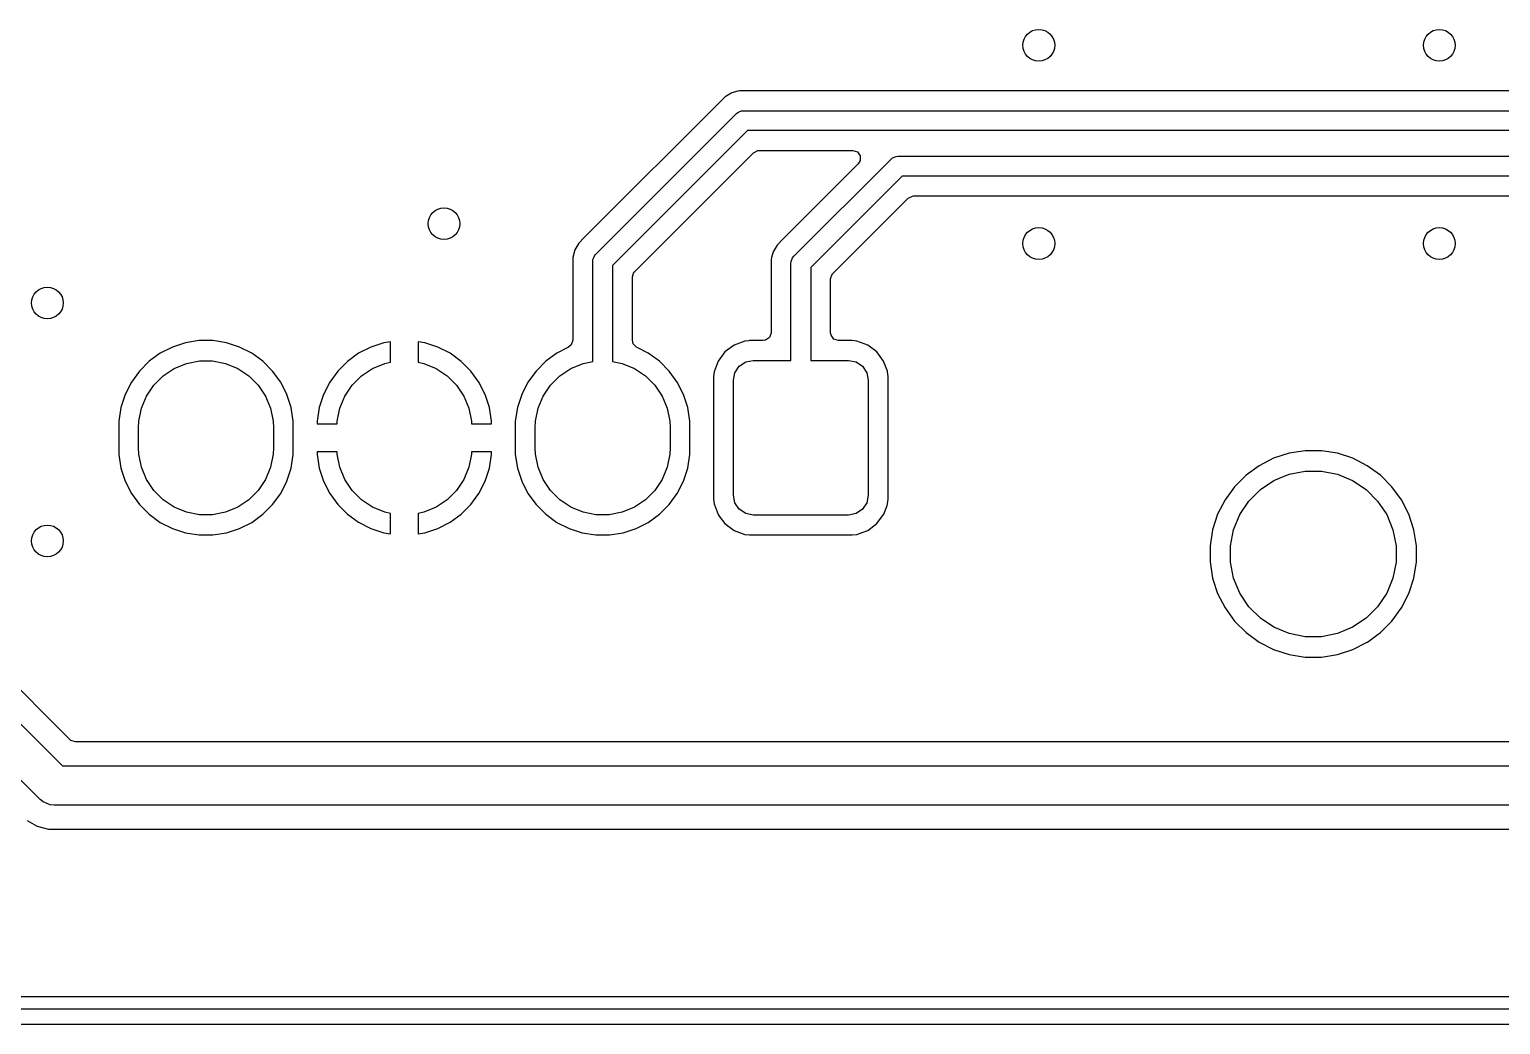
# Model space of a CAD drawing. Extents: x 0 to 130, y -140 to 0.
# Drawn here: x 12.27 to 30.82, y -140.1 to -127.55 of the extents above; entities that cross this region are included whole.
import ezdxf

# ---------------------------------------------------------------- set-up
doc = ezdxf.new("R2010")
doc.units = 0
doc.layers.add('BLACK', color=7, linetype='CONTINUOUS')

msp = doc.modelspace()

# ---------------------------------------------------------------- linework, layer by layer
at = {"layer": 'BLACK', "linetype": 'CONTINUOUS'}
for p, q in [((21.130058, -128.350091), (21.044436, -128.399525)), ((21.130062, -128.350089), (21.130058, -128.350091)), ((21.207299, -128.329393), (21.130062, -128.350089)), ((21.2073, -128.329394), (21.207299, -128.329393)), ((21.225564, -128.3245), (21.2073, -128.329394)), ((21.324436, -128.3245), (21.225564, -128.3245)), ((43.203455, -128.3245), (21.324436, -128.3245)), ((21.044437, -128.399526), (19.269438, -130.174525)), ((21.044436, -128.399525), (21.044437, -128.399526)), ((19.411612, -130.386612), (21.186612, -128.611612)), ((21.186612, -128.611612), (21.205548, -128.596071)), ((21.205548, -128.596071), (21.205554, -128.596066)), ((21.205554, -128.596066), (21.237415, -128.582868)), ((21.237415, -128.582868), (21.250613, -128.577402)), ((21.250613, -128.577402), (21.250614, -128.577402)), ((21.250614, -128.577402), (21.275, -128.575)), ((21.275, -128.575), (43.348224, -128.575)), ((21.326776, -128.825), (19.625, -130.526776)), ((43.4, -128.825), (21.326776, -128.825)), ((21.401541, -129.104496), (21.456058, -129.076719)), ((21.456058, -129.076719), (21.471545, -129.0755)), ((21.471545, -129.0755), (22.654455, -129.0755)), ((22.654455, -129.0755), (22.712646, -129.094407)), ((22.712646, -129.094407), (22.74861, -129.143907)), ((19.904496, -130.601541), (21.401541, -129.104496)), ((22.724459, -129.244504), (21.769438, -130.199525)), ((21.911612, -130.411612), (23.136612, -129.186611)), ((22.74861, -129.205093), (22.724459, -129.244504)), ((22.74861, -129.143907), (22.74861, -129.205093)), ((23.136612, -129.186611), (23.155554, -129.171066)), ((23.155554, -129.171066), (23.200614, -129.152402)), ((23.200614, -129.152402), (23.225, -129.15)), ((23.225, -129.15), (56.973224, -129.15)), ((23.276777, -129.4), (22.125, -130.551776)), ((57.025, -129.4), (23.276777, -129.4)), ((23.351541, -129.679496), (23.406058, -129.651719)), ((23.406058, -129.651719), (23.421545, -129.6505)), ((23.421545, -129.6505), (57.074436, -129.6505)), ((22.404496, -130.626541), (23.351541, -129.679496)), ((19.269437, -130.174524), (19.199524, -130.244438)), ((19.269438, -130.174525), (19.269437, -130.174524)), ((21.769437, -130.199524), (21.699524, -130.269438)), ((21.769438, -130.199525), (21.769437, -130.199524)), ((19.150091, -130.330057), (19.1245, -130.425566)), ((19.199524, -130.244438), (19.150091, -130.330057)), ((19.396071, -130.405548), (19.411612, -130.386612)), ((21.65009, -130.355062), (21.631199, -130.425566)), ((21.650091, -130.355057), (21.65009, -130.355062)), ((21.699524, -130.269438), (21.650091, -130.355057)), ((19.1245, -130.425566), (19.1245, -131.470539)), ((19.375, -130.475), (19.377402, -130.450614)), ((19.375, -131.737384), (19.375, -130.475)), ((19.377402, -130.450614), (19.377422, -130.450566)), ((19.377422, -130.450566), (19.387777, -130.425566)), ((19.387777, -130.425566), (19.396066, -130.405554)), ((19.396066, -130.405554), (19.396071, -130.405548)), ((19.625, -130.526776), (19.625, -131.737384)), ((21.631199, -130.425566), (21.6245, -130.450566)), ((21.6245, -130.450566), (21.6245, -131.3755)), ((21.875, -130.5), (21.877402, -130.475614)), ((21.875, -131.725), (21.875, -130.5)), ((21.877402, -130.475614), (21.896066, -130.430554)), ((21.896066, -130.430554), (21.896071, -130.430548)), ((21.896071, -130.430548), (21.911612, -130.411612)), ((22.125, -130.551776), (22.125, -131.725)), ((19.8755, -130.671545), (19.894407, -130.613354)), ((19.8755, -131.470539), (19.8755, -130.671545)), ((19.894407, -130.613354), (19.904496, -130.601541)), ((22.3755, -130.696545), (22.394407, -130.638354)), ((22.3755, -131.3755), (22.3755, -130.696545)), ((22.394407, -130.638354), (22.404496, -130.626541)), ((14.242293, -131.501598), (14.077561, -131.555123)), ((14.242297, -131.501597), (14.242293, -131.501598)), ((14.413386, -131.4745), (14.242297, -131.501597)), ((14.413389, -131.4745), (14.413386, -131.4745)), ((14.586611, -131.4745), (14.413389, -131.4745)), ((14.586614, -131.4745), (14.586611, -131.4745)), ((14.757702, -131.501597), (14.586614, -131.4745)), ((14.757706, -131.501598), (14.757702, -131.501597)), ((14.922438, -131.555123), (14.757706, -131.501598)), ((16.742412, -131.502086), (16.577751, -131.555588)), ((16.824999, -131.489005), (16.742412, -131.502086)), ((16.825, -131.489005), (16.824999, -131.489005)), ((16.825, -131.74733), (16.825, -131.489005)), ((17.257587, -131.502086), (17.175, -131.489005)), ((17.175, -131.489005), (17.175, -131.74733)), ((17.422248, -131.555588), (17.257587, -131.502086)), ((19.1245, -131.470539), (19.105593, -131.52873)), ((19.88629, -131.515484), (19.8755, -131.470539)), ((21.292514, -131.480909), (21.15767, -131.531202)), ((21.292519, -131.480908), (21.292514, -131.480909)), ((21.344949, -131.475272), (21.292519, -131.480908)), ((21.352128, -131.474501), (21.344949, -131.475272)), ((21.352129, -131.4745), (21.352128, -131.474501)), ((21.352131, -131.4745), (21.352129, -131.4745)), ((21.525501, -131.4745), (21.352131, -131.4745)), ((21.556093, -131.469655), (21.525501, -131.4745)), ((21.605593, -131.433691), (21.556093, -131.469655)), ((21.6245, -131.3755), (21.605593, -131.433691)), ((22.380345, -131.406093), (22.3755, -131.3755)), ((22.416309, -131.455593), (22.380345, -131.406093)), ((22.4745, -131.4745), (22.416309, -131.455593)), ((22.64787, -131.4745), (22.4745, -131.4745)), ((22.647873, -131.4745), (22.64787, -131.4745)), ((22.676249, -131.47755), (22.647873, -131.4745)), ((22.707477, -131.480908), (22.676249, -131.47755)), ((22.707481, -131.480908), (22.707477, -131.480908)), ((22.707483, -131.480909), (22.707481, -131.480908)), ((22.707488, -131.48091), (22.707483, -131.480909)), ((22.842329, -131.531202), (22.707488, -131.48091)), ((13.923214, -131.633766), (13.783073, -131.735585)), ((14.077558, -131.555125), (13.923214, -131.633766)), ((14.077561, -131.555123), (14.077558, -131.555125)), ((14.922441, -131.555125), (14.922438, -131.555123)), ((15.076785, -131.633766), (14.922441, -131.555125)), ((15.076787, -131.633767), (15.076785, -131.633766)), ((15.076788, -131.633768), (15.076787, -131.633767)), ((15.216928, -131.735586), (15.076788, -131.633768)), ((16.423471, -131.634197), (16.283403, -131.735962)), ((16.423475, -131.634195), (16.423471, -131.634197)), ((16.577751, -131.555588), (16.423475, -131.634195)), ((17.576524, -131.634195), (17.422248, -131.555588)), ((17.576528, -131.634197), (17.576524, -131.634195)), ((17.716596, -131.735962), (17.576528, -131.634197)), ((18.923214, -131.633766), (18.783073, -131.735585)), ((19.070445, -131.558749), (18.923214, -131.633766)), ((19.105593, -131.52873), (19.070445, -131.558749)), ((19.929555, -131.558749), (19.88629, -131.515484)), ((20.076785, -131.633766), (19.929555, -131.558749)), ((20.076787, -131.633767), (20.076785, -131.633766)), ((20.076788, -131.633768), (20.076787, -131.633767)), ((20.216928, -131.735586), (20.076788, -131.633768)), ((21.04245, -131.617458), (20.956202, -131.73267)), ((21.042458, -131.61745), (21.04245, -131.617458)), ((21.15767, -131.531202), (21.042458, -131.61745)), ((22.957541, -131.61745), (22.842329, -131.531202)), ((22.957546, -131.617454), (22.957541, -131.61745)), ((22.957548, -131.617457), (22.957546, -131.617454)), ((22.957549, -131.617458), (22.957548, -131.617457)), ((23.043797, -131.73267), (22.957549, -131.617458)), ((13.660585, -131.858073), (13.558766, -131.998214)), ((13.783073, -131.735585), (13.660585, -131.858073)), ((13.960766, -131.917941), (14.099313, -131.825367)), ((14.099313, -131.825367), (14.253258, -131.761601)), ((14.253258, -131.761601), (14.416685, -131.729093)), ((14.416685, -131.729093), (14.583315, -131.729093)), ((14.583315, -131.729093), (14.746742, -131.761601)), ((14.746742, -131.761601), (14.900687, -131.825367)), ((14.900687, -131.825367), (15.039234, -131.917941)), ((15.339414, -131.858072), (15.216928, -131.735586)), ((15.441232, -131.998212), (15.339414, -131.858072)), ((16.160962, -131.858403), (16.059197, -131.998471)), ((16.283403, -131.735962), (16.160962, -131.858403)), ((16.460766, -131.917941), (16.599313, -131.825367)), ((16.599313, -131.825367), (16.753258, -131.761601)), ((16.753258, -131.761601), (16.825, -131.74733)), ((17.175, -131.74733), (17.246742, -131.761601)), ((17.246742, -131.761601), (17.400687, -131.825367)), ((17.400687, -131.825367), (17.539234, -131.917941)), ((17.839037, -131.858403), (17.716596, -131.735962)), ((17.940802, -131.998471), (17.839037, -131.858403)), ((18.660585, -131.858073), (18.558766, -131.998214)), ((18.783073, -131.735585), (18.660585, -131.858073)), ((18.960766, -131.917941), (19.099313, -131.825367)), ((19.099313, -131.825367), (19.253258, -131.761601)), ((19.253258, -131.761601), (19.375, -131.737384)), ((19.625, -131.737384), (19.746742, -131.761601)), ((19.746742, -131.761601), (19.900687, -131.825367)), ((19.900687, -131.825367), (20.039234, -131.917941)), ((20.339414, -131.858072), (20.216928, -131.735586)), ((20.441232, -131.998212), (20.339414, -131.858072)), ((20.905908, -131.867522), (20.8995, -131.927129)), ((20.90591, -131.867511), (20.905908, -131.867522)), ((20.956202, -131.73267), (20.90591, -131.867511)), ((21.15, -131.975), (21.16903, -131.879329)), ((21.16903, -131.879329), (21.223223, -131.798223)), ((21.223223, -131.798223), (21.304329, -131.74403)), ((21.304329, -131.74403), (21.4, -131.725)), ((21.4, -131.725), (21.875, -131.725)), ((22.125, -131.725), (22.6, -131.725)), ((22.6, -131.725), (22.695671, -131.74403)), ((22.695671, -131.74403), (22.776777, -131.798223)), ((22.776777, -131.798223), (22.83097, -131.879329)), ((22.83097, -131.879329), (22.85, -131.975)), ((23.090568, -131.858072), (23.043797, -131.73267)), ((23.094091, -131.867517), (23.090568, -131.858072)), ((23.100499, -131.927128), (23.094091, -131.867517)), ((13.558766, -131.998214), (13.480125, -132.152558)), ((13.750367, -132.174313), (13.842941, -132.035766)), ((13.842941, -132.035766), (13.960766, -131.917941)), ((15.039234, -131.917941), (15.157059, -132.035766)), ((15.157059, -132.035766), (15.249633, -132.174313)), ((15.519873, -132.152555), (15.441232, -131.998212)), ((16.059195, -131.998475), (15.980588, -132.152751)), ((16.059197, -131.998471), (16.059195, -131.998475)), ((16.250367, -132.174313), (16.342941, -132.035766)), ((16.342941, -132.035766), (16.460766, -131.917941)), ((17.539234, -131.917941), (17.657059, -132.035766)), ((17.657059, -132.035766), (17.749633, -132.174313)), ((17.940804, -131.998475), (17.940802, -131.998471)), ((18.019411, -132.152751), (17.940804, -131.998475)), ((18.558766, -131.998214), (18.480125, -132.152558)), ((18.750367, -132.174313), (18.842941, -132.035766)), ((18.842941, -132.035766), (18.960766, -131.917941)), ((20.039234, -131.917941), (20.157059, -132.035766)), ((20.157059, -132.035766), (20.249633, -132.174313)), ((20.519873, -132.152555), (20.441232, -131.998212)), ((20.8995, -131.927129), (20.8995, -133.472866)), ((21.15, -133.425), (21.15, -131.975)), ((22.85, -131.975), (22.85, -133.425)), ((23.1005, -133.472873), (23.100499, -131.927128)), ((13.480123, -132.152561), (13.426598, -132.317293)), ((13.480125, -132.152558), (13.480123, -132.152561)), ((13.686601, -132.328258), (13.750367, -132.174313)), ((15.249633, -132.174313), (15.313399, -132.328258)), ((15.519873, -132.152557), (15.519873, -132.152555)), ((15.519874, -132.152558), (15.519873, -132.152557)), ((15.519876, -132.152561), (15.519874, -132.152558)), ((15.573401, -132.317293), (15.519876, -132.152561)), ((15.980588, -132.152751), (15.927084, -132.31742)), ((16.186601, -132.328258), (16.250367, -132.174313)), ((17.749633, -132.174313), (17.813399, -132.328258)), ((18.072915, -132.31742), (18.019411, -132.152751)), ((18.480123, -132.152561), (18.426598, -132.317293)), ((18.480125, -132.152558), (18.480123, -132.152561)), ((18.686601, -132.328258), (18.750367, -132.174313)), ((20.249633, -132.174313), (20.313399, -132.328258)), ((20.519873, -132.152557), (20.519873, -132.152555)), ((20.519874, -132.152558), (20.519873, -132.152557)), ((20.519876, -132.152561), (20.519874, -132.152558)), ((20.573401, -132.317293), (20.519876, -132.152561)), ((13.426597, -132.317297), (13.3995, -132.488385)), ((13.426598, -132.317293), (13.426597, -132.317297)), ((13.654093, -132.491685), (13.686601, -132.328258)), ((15.313399, -132.328258), (15.345907, -132.491685)), ((15.573402, -132.317297), (15.573401, -132.317293)), ((15.6005, -132.488385), (15.573402, -132.317297)), ((15.927084, -132.31742), (15.9, -132.488424)), ((16.154093, -132.491685), (16.186601, -132.328258)), ((17.813399, -132.328258), (17.845907, -132.491685)), ((18.1, -132.488424), (18.072915, -132.31742)), ((18.426597, -132.317297), (18.3995, -132.488385)), ((18.426598, -132.317293), (18.426597, -132.317297)), ((18.654093, -132.491685), (18.686601, -132.328258)), ((20.313399, -132.328258), (20.345907, -132.491685)), ((20.573402, -132.317297), (20.573401, -132.317293)), ((20.6005, -132.488385), (20.573402, -132.317297)), ((13.3995, -132.488385), (13.3995, -132.911614)), ((13.65, -132.575), (13.654093, -132.491685)), ((13.65, -132.825), (13.65, -132.575)), ((15.345907, -132.491685), (15.35, -132.575)), ((15.35, -132.575), (15.35, -132.825)), ((15.6005, -132.488424), (15.6005, -132.488385)), ((15.6005, -132.911614), (15.6005, -132.488424)), ((15.9, -132.488424), (15.9, -132.524999)), ((15.9, -132.524999), (15.900001, -132.525)), ((15.900001, -132.525), (16.152456, -132.525)), ((16.152456, -132.525), (16.154093, -132.491685)), ((17.845907, -132.491685), (17.847544, -132.525)), ((17.847544, -132.525), (18.099999, -132.525)), ((18.099999, -132.525), (18.1, -132.524999)), ((18.1, -132.524999), (18.1, -132.488424)), ((18.3995, -132.488385), (18.3995, -132.911614)), ((18.65, -132.575), (18.654093, -132.491685)), ((18.65, -132.825), (18.65, -132.575)), ((20.345907, -132.491685), (20.35, -132.575)), ((20.35, -132.575), (20.35, -132.825)), ((20.6005, -132.911614), (20.6005, -132.488385)), ((13.3995, -132.911614), (13.426597, -133.082702)), ((13.654093, -132.908315), (13.65, -132.825)), ((13.686601, -133.071742), (13.654093, -132.908315)), ((15.345907, -132.908315), (15.313399, -133.071742)), ((15.35, -132.825), (15.345907, -132.908315)), ((15.573402, -133.082702), (15.6005, -132.911614)), ((15.900001, -132.875), (15.9, -132.875001)), ((15.9, -132.875001), (15.9, -132.911575)), ((15.9, -132.911575), (15.927084, -133.082579)), ((16.152456, -132.875), (15.900001, -132.875)), ((16.154093, -132.908315), (16.152456, -132.875)), ((16.186601, -133.071742), (16.154093, -132.908315)), ((17.845907, -132.908315), (17.813399, -133.071742)), ((17.847544, -132.875), (17.845907, -132.908315)), ((18.099999, -132.875), (17.847544, -132.875)), ((18.072915, -133.082579), (18.1, -132.911575)), ((18.1, -132.875001), (18.099999, -132.875)), ((18.1, -132.911575), (18.1, -132.875001)), ((18.3995, -132.911614), (18.426597, -133.082702)), ((18.654093, -132.908315), (18.65, -132.825)), ((18.686601, -133.071742), (18.654093, -132.908315)), ((20.345907, -132.908315), (20.313399, -133.071742)), ((20.35, -132.825), (20.345907, -132.908315)), ((20.573402, -133.082702), (20.6005, -132.911614)), ((27.96078, -132.95878), (27.77839, -133.051712)), ((28.15547, -132.895521), (27.96078, -132.95878)), ((28.357645, -132.8635), (28.15547, -132.895521)), ((28.357648, -132.8635), (28.357645, -132.8635)), ((28.562352, -132.8635), (28.357648, -132.8635)), ((28.562355, -132.8635), (28.562352, -132.8635)), ((28.764529, -132.895521), (28.562355, -132.8635)), ((28.959219, -132.95878), (28.764529, -132.895521)), ((29.141609, -133.051712), (28.959219, -132.95878)), ((13.426597, -133.082702), (13.426598, -133.082706)), ((13.426598, -133.082706), (13.480123, -133.247438)), ((13.750367, -133.225687), (13.686601, -133.071742)), ((15.313399, -133.071742), (15.249633, -133.225687)), ((15.519876, -133.247438), (15.573401, -133.082706)), ((15.573401, -133.082706), (15.573402, -133.082702)), ((15.927084, -133.082579), (15.980588, -133.247248)), ((16.250367, -133.225687), (16.186601, -133.071742)), ((17.813399, -133.071742), (17.749633, -133.225687)), ((18.019411, -133.247248), (18.072915, -133.082579)), ((18.426597, -133.082702), (18.426598, -133.082706)), ((18.426598, -133.082706), (18.480123, -133.247438)), ((18.750367, -133.225687), (18.686601, -133.071742)), ((20.313399, -133.071742), (20.249633, -133.225687)), ((20.519876, -133.247438), (20.573401, -133.082706)), ((20.573401, -133.082706), (20.573402, -133.082702)), ((27.612786, -133.172029), (27.468029, -133.316786)), ((27.778386, -133.051714), (27.612786, -133.172029)), ((27.77839, -133.051712), (27.778386, -133.051714)), ((27.965033, -133.237983), (28.155201, -133.159213)), ((28.155201, -133.159213), (28.357082, -133.119056)), ((28.357082, -133.119056), (28.562918, -133.119056)), ((28.562918, -133.119056), (28.764799, -133.159213)), ((28.764799, -133.159213), (28.954967, -133.237983)), ((29.141613, -133.051714), (29.141609, -133.051712)), ((29.307213, -133.172029), (29.141613, -133.051714)), ((29.307215, -133.172031), (29.307213, -133.172029)), ((29.307219, -133.172034), (29.307215, -133.172031)), ((29.451966, -133.316781), (29.307219, -133.172034)), ((13.480123, -133.247438), (13.480125, -133.247441)), ((13.480125, -133.247441), (13.558635, -133.401528)), ((13.842941, -133.364234), (13.750367, -133.225687)), ((15.249633, -133.225687), (15.157059, -133.364234)), ((15.441232, -133.401788), (15.519873, -133.247445)), ((15.519873, -133.247445), (15.519874, -133.24744)), ((15.519874, -133.24744), (15.519876, -133.247438)), ((15.980588, -133.247248), (16.059195, -133.401524)), ((16.342941, -133.364234), (16.250367, -133.225687)), ((17.749633, -133.225687), (17.657059, -133.364234)), ((17.940804, -133.401524), (18.019411, -133.247248)), ((18.480123, -133.247438), (18.480125, -133.247441)), ((18.480125, -133.247441), (18.558635, -133.401528)), ((18.842941, -133.364234), (18.750367, -133.225687)), ((20.249633, -133.225687), (20.157059, -133.364234)), ((20.441232, -133.401788), (20.519873, -133.247445)), ((20.519873, -133.247445), (20.519874, -133.24744)), ((20.519874, -133.24744), (20.519876, -133.247438)), ((27.468029, -133.316786), (27.347714, -133.482386)), ((27.648339, -133.497887), (27.793887, -133.352339)), ((27.793887, -133.352339), (27.965033, -133.237983)), ((28.954967, -133.237983), (29.126113, -133.352339)), ((29.126113, -133.352339), (29.271661, -133.497887)), ((29.451968, -133.316784), (29.451966, -133.316781)), ((29.45197, -133.316786), (29.451968, -133.316784)), ((29.572285, -133.482386), (29.45197, -133.316786)), ((13.558635, -133.401528), (13.558768, -133.401788)), ((13.558768, -133.401788), (13.660586, -133.541928)), ((13.660586, -133.541928), (13.783072, -133.664414)), ((13.960766, -133.482059), (13.842941, -133.364234)), ((14.099313, -133.574633), (13.960766, -133.482059)), ((15.039234, -133.482059), (14.900687, -133.574633)), ((15.157059, -133.364234), (15.039234, -133.482059)), ((15.216928, -133.664414), (15.339414, -133.541928)), ((15.339414, -133.541928), (15.441232, -133.401788)), ((16.059195, -133.401524), (16.059197, -133.401528)), ((16.059197, -133.401528), (16.160962, -133.541596)), ((16.160962, -133.541596), (16.283403, -133.664037)), ((16.460766, -133.482059), (16.342941, -133.364234)), ((16.599313, -133.574633), (16.460766, -133.482059)), ((17.539234, -133.482059), (17.400687, -133.574633)), ((17.657059, -133.364234), (17.539234, -133.482059)), ((17.716596, -133.664037), (17.839037, -133.541596)), ((17.839037, -133.541596), (17.940802, -133.401528)), ((17.940802, -133.401528), (17.940804, -133.401524)), ((18.558635, -133.401528), (18.558768, -133.401788)), ((18.558768, -133.401788), (18.660586, -133.541928)), ((18.660586, -133.541928), (18.783072, -133.664414)), ((18.960766, -133.482059), (18.842941, -133.364234)), ((19.099313, -133.574633), (18.960766, -133.482059)), ((20.039234, -133.482059), (19.900687, -133.574633)), ((20.157059, -133.364234), (20.039234, -133.482059)), ((20.216928, -133.664414), (20.339414, -133.541928)), ((20.339414, -133.541928), (20.441232, -133.401788)), ((20.8995, -133.472866), (20.899501, -133.47287)), ((20.899501, -133.47287), (20.905908, -133.53248)), ((20.905908, -133.53248), (20.905909, -133.532485)), ((20.905909, -133.532485), (20.956202, -133.667329)), ((21.16903, -133.520671), (21.15, -133.425)), ((21.223223, -133.601777), (21.16903, -133.520671)), ((22.83097, -133.520671), (22.776777, -133.601777)), ((22.85, -133.425), (22.83097, -133.520671)), ((23.086614, -133.55253), (23.094091, -133.532483)), ((23.094091, -133.532483), (23.1005, -133.472873)), ((27.347712, -133.48239), (27.25478, -133.66478)), ((27.347714, -133.482386), (27.347712, -133.48239)), ((27.533983, -133.669033), (27.648339, -133.497887)), ((29.271661, -133.497887), (29.386017, -133.669033)), ((29.572287, -133.48239), (29.572285, -133.482386)), ((29.66522, -133.664781), (29.572287, -133.48239)), ((13.783072, -133.664414), (13.923212, -133.766232)), ((14.253258, -133.638399), (14.099313, -133.574633)), ((14.416685, -133.670907), (14.253258, -133.638399)), ((14.583315, -133.670907), (14.416685, -133.670907)), ((14.746742, -133.638399), (14.583315, -133.670907)), ((14.900687, -133.574633), (14.746742, -133.638399)), ((15.076788, -133.766232), (15.216928, -133.664414)), ((16.283403, -133.664037), (16.423471, -133.765802)), ((16.753258, -133.638399), (16.599313, -133.574633)), ((16.825, -133.652669), (16.753258, -133.638399)), ((16.825, -133.910994), (16.825, -133.652669)), ((17.246742, -133.638399), (17.175, -133.652669)), ((17.175, -133.652669), (17.175, -133.910993)), ((17.400687, -133.574633), (17.246742, -133.638399)), ((17.576528, -133.765802), (17.716596, -133.664037)), ((18.783072, -133.664414), (18.923212, -133.766232)), ((19.253258, -133.638399), (19.099313, -133.574633)), ((19.416685, -133.670907), (19.253258, -133.638399)), ((19.583315, -133.670907), (19.416685, -133.670907)), ((19.746742, -133.638399), (19.583315, -133.670907)), ((19.900687, -133.574633), (19.746742, -133.638399)), ((20.076788, -133.766232), (20.216928, -133.664414)), ((20.956202, -133.667329), (20.97127, -133.687457)), ((20.97127, -133.687457), (21.042454, -133.782546)), ((21.304329, -133.65597), (21.223223, -133.601777)), ((21.4, -133.675), (21.304329, -133.65597)), ((22.6, -133.675), (21.4, -133.675)), ((22.695671, -133.65597), (22.6, -133.675)), ((22.776777, -133.601777), (22.695671, -133.65597)), ((22.957546, -133.782546), (23.043796, -133.667331)), ((23.043796, -133.667331), (23.044748, -133.66478)), ((23.044748, -133.66478), (23.086614, -133.55253)), ((27.25478, -133.66478), (27.191521, -133.85947)), ((27.455213, -133.859201), (27.533983, -133.669033)), ((29.386017, -133.669033), (29.464787, -133.859201)), ((29.728477, -133.859466), (29.66522, -133.664781)), ((9.66, -133.806446), (12.688554, -136.835)), ((13.923212, -133.766232), (14.077555, -133.844873)), ((14.077555, -133.844873), (14.077557, -133.844873)), ((14.077557, -133.844873), (14.077558, -133.844874)), ((14.077558, -133.844874), (14.077561, -133.844876)), ((14.077561, -133.844876), (14.242293, -133.898401)), ((14.242293, -133.898401), (14.242297, -133.898402)), ((14.242297, -133.898402), (14.413386, -133.9255)), ((14.586614, -133.9255), (14.757702, -133.898402)), ((14.757702, -133.898402), (14.757706, -133.898401)), ((14.757706, -133.898401), (14.922438, -133.844876)), ((14.922438, -133.844876), (14.92244, -133.844874)), ((14.92244, -133.844874), (14.922445, -133.844873)), ((14.922445, -133.844873), (15.076788, -133.766232)), ((16.423471, -133.765802), (16.423475, -133.765804)), ((16.423475, -133.765804), (16.577751, -133.844411)), ((16.577751, -133.844411), (16.74242, -133.897915)), ((16.74242, -133.897915), (16.825, -133.910994)), ((17.175, -133.910993), (17.257579, -133.897915)), ((17.257579, -133.897915), (17.422248, -133.844411)), ((17.422248, -133.844411), (17.576524, -133.765804)), ((17.576524, -133.765804), (17.576528, -133.765802)), ((18.923212, -133.766232), (19.077555, -133.844873)), ((19.077555, -133.844873), (19.077557, -133.844873)), ((19.077557, -133.844873), (19.077558, -133.844874)), ((19.077558, -133.844874), (19.077561, -133.844876)), ((19.077561, -133.844876), (19.242293, -133.898401)), ((19.242293, -133.898401), (19.242297, -133.898402)), ((19.242297, -133.898402), (19.413386, -133.9255)), ((19.586614, -133.9255), (19.757702, -133.898402)), ((19.757702, -133.898402), (19.757706, -133.898401)), ((19.757706, -133.898401), (19.922438, -133.844876)), ((19.922438, -133.844876), (19.92244, -133.844874)), ((19.92244, -133.844874), (19.922445, -133.844873)), ((19.922445, -133.844873), (20.076788, -133.766232)), ((21.042454, -133.782546), (21.042457, -133.782548)), ((21.042457, -133.782548), (21.042458, -133.782549)), ((21.042458, -133.782549), (21.15767, -133.868797)), ((21.15767, -133.868797), (21.292511, -133.919089)), ((21.292511, -133.919089), (21.292512, -133.919089)), ((21.292512, -133.919089), (21.292517, -133.919091)), ((21.292517, -133.919091), (21.352127, -133.9255)), ((22.647872, -133.925499), (22.707483, -133.919091)), ((22.707483, -133.919091), (22.774907, -133.893943)), ((22.774907, -133.893943), (22.842329, -133.868797)), ((22.842329, -133.868797), (22.842329, -133.868796)), ((22.842329, -133.868796), (22.842331, -133.868796)), ((22.842331, -133.868796), (22.957546, -133.782546)), ((27.191521, -133.85947), (27.1595, -134.061644)), ((27.415056, -134.061082), (27.455213, -133.859201)), ((29.464787, -133.859201), (29.504944, -134.061082)), ((29.728478, -133.85947), (29.728477, -133.859466)), ((29.7605, -134.061644), (29.728478, -133.85947)), ((12.408223, -137.261777), (9.233223, -134.086777)), ((12.784029, -136.505504), (10.340169, -134.061644)), ((14.413386, -133.9255), (14.413389, -133.9255)), ((14.413389, -133.9255), (14.586614, -133.9255)), ((19.413386, -133.9255), (19.413389, -133.9255)), ((19.413389, -133.9255), (19.586614, -133.9255)), ((21.352127, -133.9255), (22.647872, -133.925499)), ((27.1595, -134.061644), (27.1595, -134.266355)), ((27.415056, -134.266918), (27.415056, -134.061082)), ((29.504944, -134.061082), (29.504944, -134.266918)), ((29.7605, -134.266355), (29.7605, -134.061644)), ((27.1595, -134.266355), (27.191521, -134.468529)), ((27.455213, -134.468799), (27.415056, -134.266918)), ((29.504944, -134.266918), (29.464787, -134.468799)), ((29.728478, -134.468529), (29.7605, -134.266355)), ((27.191521, -134.468529), (27.25478, -134.663219)), ((27.533983, -134.658967), (27.455213, -134.468799)), ((29.464787, -134.468799), (29.386017, -134.658967)), ((29.66522, -134.663219), (29.728477, -134.468534)), ((29.728477, -134.468534), (29.728478, -134.468529)), ((27.648339, -134.830113), (27.533983, -134.658967)), ((29.386017, -134.658967), (29.271661, -134.830113)), ((27.25478, -134.663219), (27.347712, -134.845609)), ((27.347712, -134.845609), (27.347714, -134.845613)), ((27.347714, -134.845613), (27.468029, -135.011213)), ((27.793887, -134.975661), (27.648339, -134.830113)), ((29.271661, -134.830113), (29.126113, -134.975661)), ((29.451966, -135.011219), (29.572287, -134.84561)), ((29.572287, -134.84561), (29.66522, -134.663219)), ((27.468029, -135.011213), (27.468031, -135.011215)), ((27.468031, -135.011215), (27.468034, -135.011219)), ((27.468034, -135.011219), (27.612781, -135.155966)), ((27.965033, -135.090017), (27.793887, -134.975661)), ((29.126113, -134.975661), (28.954967, -135.090017)), ((29.307219, -135.155966), (29.451966, -135.011219)), ((27.612781, -135.155966), (27.612784, -135.155968)), ((27.612784, -135.155968), (27.612786, -135.15597)), ((27.612786, -135.15597), (27.778386, -135.276285)), ((28.155201, -135.168787), (27.965033, -135.090017)), ((28.357082, -135.208944), (28.155201, -135.168787)), ((28.562918, -135.208944), (28.357082, -135.208944)), ((28.764799, -135.168787), (28.562918, -135.208944)), ((28.954967, -135.090017), (28.764799, -135.168787)), ((29.142197, -135.275861), (29.260226, -135.190108)), ((29.260226, -135.190108), (29.307219, -135.155966)), ((27.778386, -135.276285), (27.77839, -135.276287)), ((27.77839, -135.276287), (27.960781, -135.36922)), ((27.960781, -135.36922), (28.155466, -135.432477)), ((28.764534, -135.432477), (28.959219, -135.36922)), ((28.959219, -135.36922), (29.14161, -135.276287)), ((29.14161, -135.276287), (29.142197, -135.275861)), ((28.155466, -135.432477), (28.155467, -135.432477)), ((28.155467, -135.432477), (28.15547, -135.432478)), ((28.15547, -135.432478), (28.357645, -135.4645)), ((28.357645, -135.4645), (28.357648, -135.4645)), ((28.357648, -135.4645), (28.562355, -135.4645)), ((28.562355, -135.4645), (28.764529, -135.432478)), ((28.764529, -135.432478), (28.76453, -135.432477)), ((28.76453, -135.432477), (28.764534, -135.432477)), ((12.795842, -136.515593), (12.784029, -136.505504)), ((12.854033, -136.5345), (12.795842, -136.515593)), ((74.073967, -136.5345), (12.854033, -136.5345)), ((12.688554, -136.835), (74.239446, -136.835)), ((12.446102, -137.292862), (12.408223, -137.261777)), ((12.446107, -137.292867), (12.446102, -137.292862)), ((12.536227, -137.330196), (12.446107, -137.292867)), ((12.585, -137.335), (12.536227, -137.330196)), ((74.343, -137.335), (12.585, -137.335)), ((12.246987, -137.525511), (12.363824, -137.592967)), ((12.363824, -137.592967), (12.372511, -137.597982)), ((12.372511, -137.597982), (12.372513, -137.597983)), ((12.372513, -137.597983), (12.372515, -137.597984)), ((12.372515, -137.597984), (12.512525, -137.6355)), ((12.512525, -137.6355), (12.512526, -137.6355)), ((12.512526, -137.6355), (74.415474, -137.6355)), ((129.6505, -139.7495), (0.3495, -139.7495)), ((0.1, -139.9), (129.9, -139.9)), ((130, -140.1), (0, -140.1))]:
    msp.add_line(p, q, dxfattribs=at)
at = {"layer": 'BLACK'}
for centre in [(25, -127.75), (30.05, -127.75), (17.5, -130), (25, -130.25), (30.05, -130.25), (12.5, -131), (12.5, -134)]:
    msp.add_circle(centre, 0.2, dxfattribs=at)

doc.saveas('drawing.dxf')
